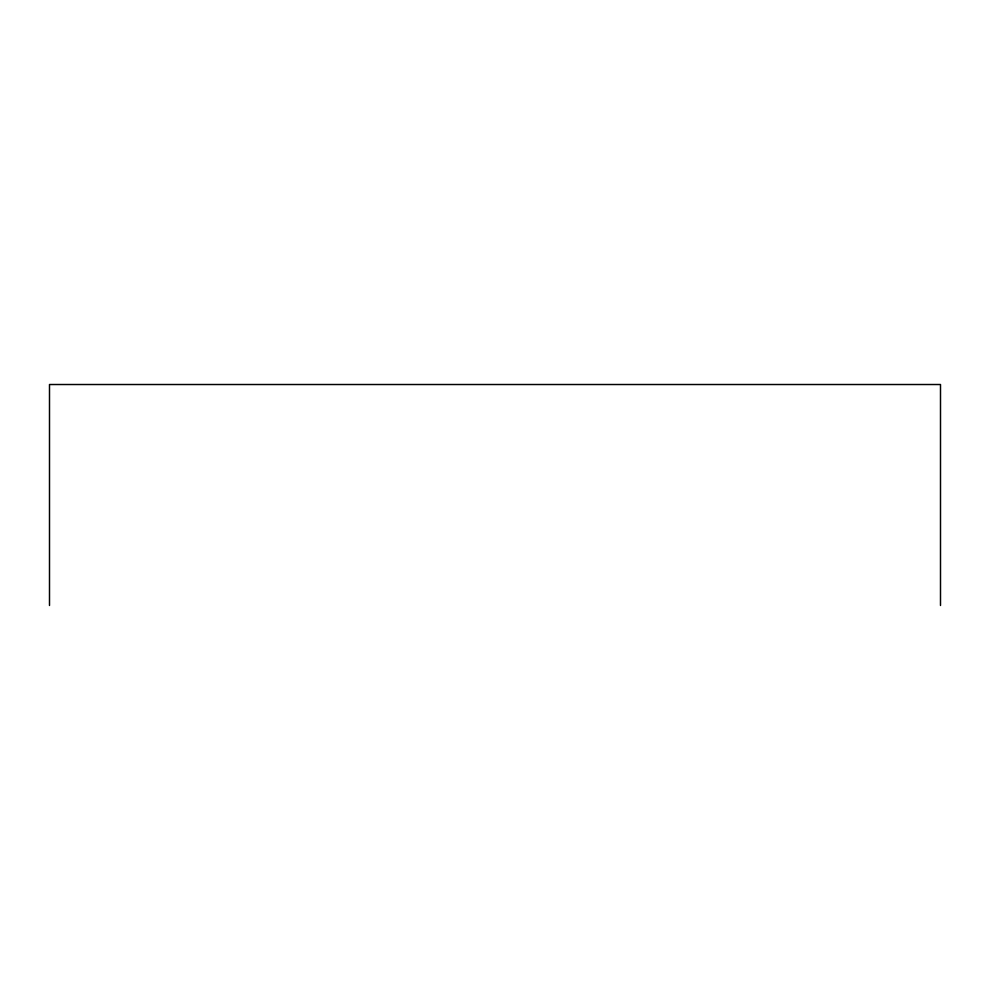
<?xml version="1.0" encoding="UTF-8"?>
<svg xmlns="http://www.w3.org/2000/svg" width="990" height="990" viewBox="0 0 990 990"><rect width="100%" height="100%" fill="white"/><g stroke="black" fill="none" stroke-linecap="round" stroke-linejoin="round"><path stroke-width="1.49" d="M940.5 605.484L940.5 384.516L49.5 384.516L49.5 605.484"/></g></svg>
